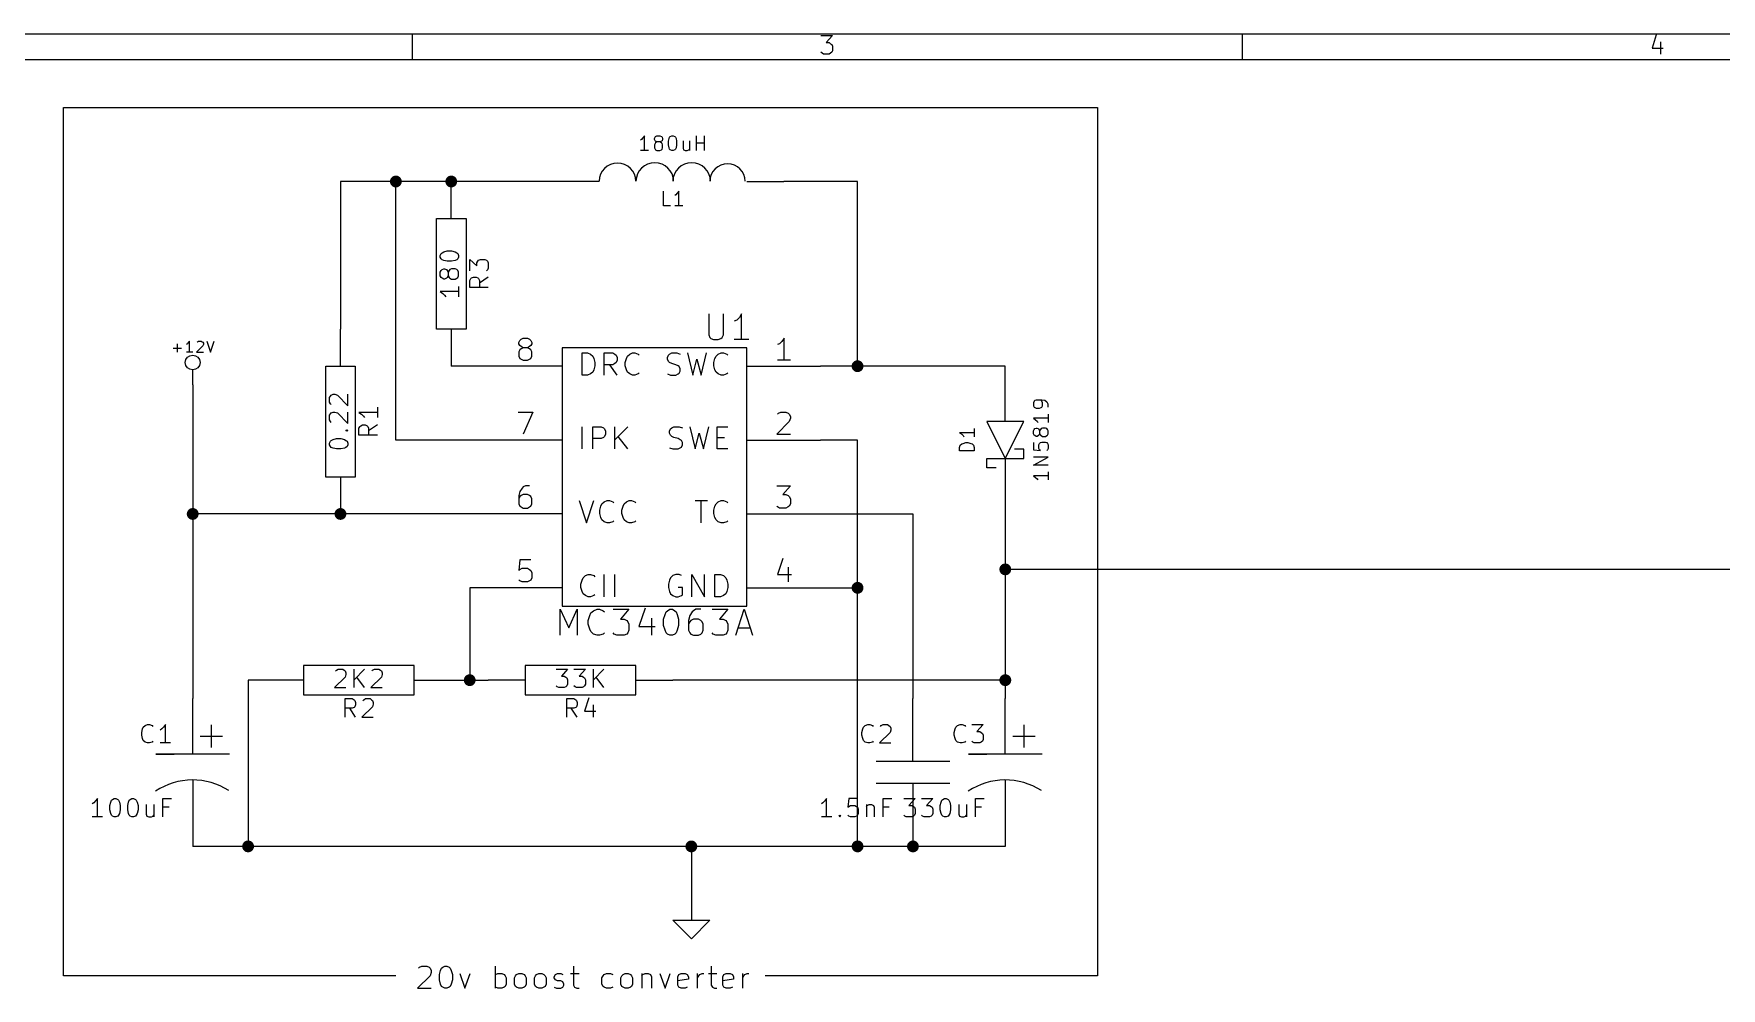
# Model space of a CAD drawing. Extents: x 4000 to 161350, y 4000 to 113000.
# Drawn here: x 38696 to 84384, y 87160 to 113000 of the extents above; entities that cross this region are included whole.
import ezdxf

# ---------------------------------------------------------------- set-up
doc = ezdxf.new("R2010")
doc.units = 0
for name, color, linetype in [('BLACK', 1, 'CONTINUOUS'), ('CYAN', 4, 'CONTINUOUS'), ('GREEN', 3, 'CONTINUOUS'), ('LIGHTBLUE', 10, 'CONTINUOUS'), ('RED', 5, 'CONTINUOUS')]:
    doc.layers.add(name, color=color, linetype=linetype)

msp = doc.modelspace()

# ---------------------------------------------------------------- linework, layer by layer
at = {"layer": 'BLACK'}
for p, q in [((4000, 113000), (161350, 113000)), ((48940, 113000), (48940, 112300)), ((60010, 112950), (60320, 112950)), ((60320, 112950), (60150, 112760)), ((71410, 113000), (71410, 112300)), ((82620, 112970), (82510, 112610)), ((60040, 112470), (60010, 112500)), ((60080, 112450), (60040, 112470)), ((60230, 112450), (60080, 112450)), ((60150, 112760), (60230, 112760)), ((60230, 112760), (60270, 112730)), ((60270, 112470), (60230, 112450)), ((60270, 112730), (60300, 112710)), ((60300, 112500), (60270, 112470)), ((60300, 112710), (60320, 112660)), ((60320, 112540), (60300, 112500)), ((60320, 112660), (60320, 112540)), ((82510, 112610), (82810, 112610)), ((82740, 112780), (82740, 112450)), ((4700, 112300), (160650, 112300))]:
    msp.add_line(p, q, dxfattribs=at)
at = {"layer": 'CYAN'}
for p, q in [((55150, 110140), (55120, 110120)), ((55190, 110180), (55150, 110140)), ((55230, 110240), (55190, 110180)), ((55230, 109840), (55230, 110240)), ((55500, 110160), (55520, 110200)), ((55500, 110140), (55500, 110160)), ((55520, 110100), (55500, 110140)), ((55520, 110200), (55530, 110220)), ((55530, 110220), (55570, 110240)), ((55570, 110240), (55650, 110240)), ((55650, 110240), (55690, 110220)), ((55690, 110220), (55710, 110200)), ((55710, 110200), (55720, 110160)), ((55720, 110140), (55710, 110100)), ((55720, 110160), (55720, 110140)), ((55880, 110090), (55900, 110160)), ((55900, 110160), (55910, 110200)), ((55910, 110200), (55930, 110220)), ((55930, 110220), (55970, 110240)), ((55970, 110240), (56010, 110240)), ((56010, 110240), (56050, 110220)), ((56050, 110220), (56070, 110200)), ((56070, 110200), (56090, 110160)), ((56090, 110160), (56100, 110090)), ((56640, 109840), (56640, 110240)), ((56860, 109840), (56860, 110240)), ((55340, 109840), (55120, 109840)), ((55520, 110030), (55500, 109990)), ((55500, 109990), (55500, 109910)), ((55500, 109910), (55520, 109880)), ((55530, 110090), (55520, 110100)), ((55530, 110050), (55520, 110030)), ((55520, 109880), (55530, 109860)), ((55570, 110070), (55530, 110090)), ((55570, 110070), (55530, 110050)), ((55530, 109860), (55570, 109840)), ((55650, 110070), (55570, 110070)), ((55570, 109840), (55650, 109840)), ((55690, 110090), (55650, 110070)), ((55690, 110050), (55650, 110070)), ((55650, 109840), (55690, 109860)), ((55710, 110100), (55690, 110090)), ((55710, 110030), (55690, 110050)), ((55690, 109860), (55710, 109880)), ((55720, 109990), (55710, 110030)), ((55710, 109880), (55720, 109910)), ((55720, 109910), (55720, 109990)), ((55880, 109990), (55880, 110090)), ((55900, 109910), (55880, 109990)), ((55910, 109880), (55900, 109910)), ((55930, 109860), (55910, 109880)), ((55970, 109840), (55930, 109860)), ((56010, 109840), (55970, 109840)), ((56050, 109860), (56010, 109840)), ((56070, 109880), (56050, 109860)), ((56090, 109910), (56070, 109880)), ((56100, 109990), (56090, 109910)), ((56100, 110090), (56100, 109990)), ((56280, 110100), (56280, 109900)), ((56280, 109900), (56290, 109860)), ((56290, 109860), (56330, 109840)), ((56330, 109840), (56390, 109840)), ((56390, 109840), (56430, 109860)), ((56430, 109860), (56450, 109880)), ((56450, 110100), (56450, 109840)), ((56640, 110050), (56860, 110050)), ((55750, 108340), (55750, 108740)), ((56160, 108740), (56120, 108680)), ((56160, 108340), (56160, 108740)), ((55940, 108340), (55750, 108340)), ((56080, 108640), (56050, 108620)), ((56270, 108340), (56050, 108340)), ((56120, 108680), (56080, 108640)), ((49700, 107000), (49730, 107050)), ((49700, 106950), (49700, 107000)), ((49730, 106910), (49700, 106950)), ((49730, 107050), (49750, 107070)), ((49750, 106880), (49730, 106910)), ((49750, 107070), (49800, 107100)), ((49800, 107100), (49890, 107120)), ((49890, 107120), (50010, 107120)), ((50010, 107120), (50110, 107100)), ((50110, 107100), (50150, 107070)), ((50150, 107070), (50180, 107050)), ((50180, 106910), (50150, 106880)), ((50180, 107050), (50200, 107000)), ((50200, 106950), (50180, 106910)), ((50200, 107000), (50200, 106950)), ((49700, 106550), (49730, 106590)), ((49700, 106450), (49700, 106550)), ((49730, 106590), (49750, 106620)), ((49800, 106860), (49750, 106880)), ((49750, 106620), (49800, 106640)), ((49890, 106840), (49800, 106860)), ((49800, 106640), (49820, 106640)), ((49820, 106640), (49870, 106620)), ((49870, 106620), (49890, 106590)), ((50010, 106840), (49890, 106840)), ((49890, 106590), (49920, 106550)), ((49940, 106590), (49920, 106550)), ((49920, 106550), (49920, 106450)), ((49960, 106620), (49940, 106590)), ((50010, 106640), (49960, 106620)), ((50110, 106860), (50010, 106840)), ((50110, 106640), (50010, 106640)), ((50150, 106880), (50110, 106860)), ((50150, 106620), (50110, 106640)), ((50180, 106590), (50150, 106620)), ((50200, 106550), (50180, 106590)), ((50200, 106450), (50200, 106550)), ((50500, 106580), (50500, 106890)), ((50500, 106890), (50690, 106720)), ((50690, 106800), (50720, 106840)), ((50690, 106720), (50690, 106800)), ((50720, 106840), (50740, 106870)), ((50740, 106870), (50790, 106890)), ((50790, 106890), (50910, 106890)), ((50910, 106890), (50950, 106870)), ((50950, 106870), (50980, 106840)), ((50980, 106610), (50950, 106580)), ((50980, 106840), (51000, 106800)), ((51000, 106650), (50980, 106610)), ((51000, 106800), (51000, 106650)), ((49730, 106400), (49700, 106450)), ((50200, 106020), (49700, 106020)), ((49700, 106020), (49770, 105970)), ((49750, 106380), (49730, 106400)), ((49800, 106360), (49750, 106380)), ((49820, 106360), (49800, 106360)), ((49870, 106380), (49820, 106360)), ((49890, 106400), (49870, 106380)), ((49920, 106450), (49890, 106400)), ((49920, 106450), (49940, 106400)), ((49940, 106400), (49960, 106380)), ((49960, 106380), (50010, 106360)), ((50010, 106360), (50110, 106360)), ((50110, 106360), (50150, 106380)), ((50150, 106380), (50180, 106400)), ((50180, 106400), (50200, 106450)), ((50200, 106160), (50200, 105880)), ((50500, 106320), (50530, 106370)), ((50500, 106130), (50500, 106320)), ((51000, 106130), (50500, 106130)), ((50530, 106370), (50550, 106390)), ((50550, 106390), (50600, 106410)), ((50600, 106410), (50670, 106410)), ((50670, 106410), (50720, 106390)), ((50720, 106390), (50740, 106370)), ((50740, 106370), (50760, 106320)), ((51000, 106410), (50760, 106250)), ((50760, 106320), (50760, 106130)), ((49770, 105970), (49820, 105920)), ((49820, 105920), (49850, 105880)), ((56970, 105420), (56970, 104850)), ((57370, 104850), (57370, 105420)), ((57730, 105250), (57660, 105220)), ((57800, 105320), (57730, 105250)), ((57860, 105420), (57800, 105320)), ((57860, 104720), (57860, 105420)), ((42880, 104640), (42860, 104610)), ((42910, 104680), (42880, 104640)), ((42910, 104380), (42910, 104680)), ((43120, 104650), (43130, 104660)), ((43130, 104660), (43160, 104680)), ((43160, 104680), (43230, 104680)), ((43230, 104680), (43260, 104660)), ((43260, 104660), (43270, 104650)), ((43270, 104650), (43290, 104620)), ((43380, 104680), (43480, 104380)), ((43480, 104380), (43580, 104680)), ((56970, 104850), (57000, 104780)), ((57000, 104780), (57030, 104750)), ((57030, 104750), (57100, 104720)), ((57100, 104720), (57230, 104720)), ((57230, 104720), (57300, 104750)), ((57300, 104750), (57330, 104780)), ((57330, 104780), (57370, 104850)), ((58060, 104720), (57660, 104720)), ((42470, 104490), (42700, 104490)), ((42590, 104380), (42590, 104610)), ((42860, 104610), (42830, 104590)), ((43000, 104380), (42830, 104380)), ((43270, 104550), (43100, 104380)), ((43100, 104380), (43290, 104380)), ((43290, 104590), (43270, 104550)), ((43290, 104620), (43290, 104590)), ((53540, 103760), (53540, 104360)), ((53540, 104360), (53690, 104360)), ((53690, 104360), (53770, 104330)), ((53770, 104330), (53830, 104270)), ((53830, 104270), (53860, 104210)), ((53860, 104210), (53890, 104100)), ((54140, 103760), (54140, 104360)), ((54140, 104360), (54370, 104360)), ((54370, 104360), (54430, 104330)), ((54430, 104330), (54460, 104300)), ((54460, 104300), (54490, 104240)), ((54490, 104240), (54490, 104160)), ((54710, 104100), (54740, 104210)), ((54740, 104210), (54770, 104270)), ((54770, 104270), (54830, 104330)), ((54830, 104330), (54910, 104360)), ((54910, 104360), (54970, 104360)), ((54970, 104360), (55060, 104330)), ((55060, 104330), (55090, 104300)), ((55850, 104240), (55880, 104300)), ((55850, 104190), (55850, 104240)), ((55880, 104130), (55850, 104190)), ((55880, 104300), (55910, 104330)), ((55910, 104330), (55970, 104360)), ((55970, 104360), (56110, 104360)), ((56110, 104360), (56200, 104330)), ((56400, 104360), (56540, 103760)), ((56540, 103760), (56650, 104190)), ((56650, 104190), (56770, 103760)), ((56770, 103760), (56910, 104360)), ((57110, 104100), (57140, 104210)), ((57140, 104210), (57170, 104270)), ((57170, 104270), (57230, 104330)), ((57230, 104330), (57310, 104360)), ((57310, 104360), (57370, 104360)), ((57370, 104360), (57460, 104330)), ((57460, 104330), (57490, 104300)), ((53690, 103760), (53540, 103760)), ((53770, 103790), (53690, 103760)), ((53830, 103840), (53770, 103790)), ((53860, 103900), (53830, 103840)), ((53890, 104010), (53860, 103900)), ((53890, 104100), (53890, 104010)), ((54370, 104040), (54140, 104040)), ((54490, 103760), (54290, 104040)), ((54430, 104070), (54370, 104040)), ((54460, 104100), (54430, 104070)), ((54490, 104160), (54460, 104100)), ((54710, 104010), (54710, 104100)), ((54740, 103900), (54710, 104010)), ((54770, 103840), (54740, 103900)), ((54830, 103790), (54770, 103840)), ((54910, 103760), (54830, 103790)), ((54970, 103760), (54910, 103760)), ((55060, 103790), (54970, 103760)), ((55090, 103810), (55060, 103790)), ((55850, 103790), (55940, 103760)), ((55910, 104100), (55880, 104130)), ((55970, 104070), (55910, 104100)), ((55940, 103760), (56080, 103760)), ((56080, 104040), (55970, 104070)), ((56140, 104010), (56080, 104040)), ((56080, 103760), (56140, 103790)), ((56170, 103990), (56140, 104010)), ((56140, 103790), (56170, 103810)), ((56200, 103930), (56170, 103990)), ((56170, 103810), (56200, 103870)), ((56200, 103870), (56200, 103930)), ((57110, 104010), (57110, 104100)), ((57140, 103900), (57110, 104010)), ((57170, 103840), (57140, 103900)), ((57230, 103790), (57170, 103840)), ((57310, 103760), (57230, 103790)), ((57370, 103760), (57310, 103760)), ((57460, 103790), (57370, 103760)), ((57490, 103810), (57460, 103790)), ((46700, 103150), (46730, 103190)), ((46700, 103030), (46700, 103150)), ((46730, 102980), (46700, 103030)), ((46730, 103190), (46750, 103220)), ((46750, 102960), (46730, 102980)), ((46750, 103220), (46800, 103240)), ((46800, 103240), (46850, 103240)), ((46850, 103240), (46920, 103220)), ((46920, 103220), (47200, 102930)), ((47200, 102930), (47200, 103240)), ((48000, 102890), (48000, 102610)), ((65780, 103050), (65760, 103010)), ((65760, 103010), (65760, 102930)), ((65760, 102930), (65780, 102890)), ((65800, 103070), (65780, 103050)), ((65780, 102890), (65800, 102880)), ((65840, 103080), (65800, 103070)), ((65800, 102880), (65840, 102860)), ((65990, 103080), (65840, 103080)), ((65840, 102860), (65930, 102860)), ((65970, 103070), (65930, 103080)), ((65930, 102860), (65970, 102880)), ((65990, 103050), (65970, 103070)), ((65970, 102880), (65990, 102890)), ((66070, 103070), (65990, 103080)), ((66010, 103010), (65990, 103050)), ((65990, 102890), (66010, 102930)), ((66010, 102930), (66010, 103010)), ((66120, 103030), (66070, 103070)), ((66140, 103010), (66120, 103030)), ((66160, 102970), (66140, 103010)), ((66160, 102890), (66160, 102970)), ((46700, 102670), (46730, 102710)), ((46700, 102550), (46700, 102670)), ((46730, 102500), (46700, 102550)), ((46730, 102710), (46750, 102740)), ((46750, 102480), (46730, 102500)), ((46750, 102740), (46800, 102760)), ((46800, 102760), (46850, 102760)), ((46850, 102760), (46920, 102740)), ((46920, 102740), (47200, 102450)), ((47200, 102450), (47200, 102760)), ((48000, 102750), (47500, 102750)), ((47500, 102750), (47570, 102700)), ((47500, 102320), (47530, 102370)), ((47530, 102370), (47550, 102390)), ((47550, 102390), (47600, 102410)), ((47570, 102700), (47620, 102650)), ((47600, 102410), (47670, 102410)), ((47620, 102650), (47650, 102610)), ((47670, 102410), (47720, 102390)), ((47720, 102390), (47740, 102370)), ((47740, 102370), (47760, 102320)), ((48000, 102410), (47760, 102250)), ((53540, 101760), (53540, 102360)), ((53830, 101760), (53830, 102360)), ((53830, 102360), (54060, 102360)), ((54060, 102360), (54120, 102330)), ((54430, 101760), (54430, 102360)), ((54780, 102360), (54430, 102010)), ((55970, 102330), (56030, 102360)), ((56030, 102360), (56170, 102360)), ((56170, 102360), (56260, 102330)), ((56460, 102360), (56600, 101760)), ((56830, 101760), (56970, 102360)), ((57200, 101760), (57200, 102360)), ((57200, 102360), (57490, 102360)), ((66160, 102590), (65760, 102590)), ((65760, 102590), (65820, 102550)), ((65820, 102550), (65860, 102510)), ((65860, 102510), (65880, 102480)), ((66160, 102700), (66160, 102480)), ((46700, 101920), (46730, 101970)), ((46700, 101870), (46700, 101920)), ((46730, 101970), (46750, 101990)), ((46750, 101990), (46800, 102020)), ((46800, 102020), (46890, 102040)), ((46890, 102040), (47010, 102040)), ((47010, 102040), (47110, 102020)), ((47110, 102020), (47150, 101990)), ((47150, 102260), (47180, 102280)), ((47180, 102240), (47150, 102260)), ((47150, 102260), (47200, 102260)), ((47150, 101990), (47180, 101970)), ((47180, 102280), (47200, 102260)), ((47200, 102260), (47180, 102240)), ((47180, 101970), (47200, 101920)), ((47200, 101920), (47200, 101870)), ((47500, 102130), (47500, 102320)), ((48000, 102130), (47500, 102130)), ((47760, 102320), (47760, 102130)), ((54060, 102040), (53830, 102040)), ((54120, 102070), (54060, 102040)), ((54120, 102330), (54150, 102300)), ((54150, 102100), (54120, 102070)), ((54150, 102300), (54180, 102240)), ((54180, 102160), (54150, 102100)), ((54180, 102240), (54180, 102160)), ((54780, 101760), (54520, 102100)), ((55910, 102240), (55940, 102300)), ((55910, 102190), (55910, 102240)), ((55940, 102130), (55910, 102190)), ((55940, 102300), (55970, 102330)), ((55970, 102100), (55940, 102130)), ((56030, 102070), (55970, 102100)), ((56140, 102040), (56030, 102070)), ((56200, 102010), (56140, 102040)), ((56230, 101990), (56200, 102010)), ((56260, 101930), (56230, 101990)), ((56260, 101870), (56260, 101930)), ((56600, 101760), (56710, 102190)), ((56710, 102190), (56830, 101760)), ((57200, 102070), (57400, 102070)), ((64160, 102200), (63760, 102200)), ((63760, 102200), (63820, 102160)), ((63780, 101860), (63820, 101900)), ((63820, 102160), (63860, 102120)), ((63820, 101900), (63860, 101910)), ((63860, 102120), (63880, 102090)), ((63860, 101910), (63930, 101930)), ((63930, 101930), (63990, 101930)), ((63990, 101930), (64070, 101910)), ((64070, 101910), (64100, 101900)), ((64100, 101900), (64140, 101860)), ((64160, 102310), (64160, 102090)), ((65760, 102250), (65780, 102290)), ((65760, 102170), (65760, 102250)), ((65780, 102130), (65760, 102170)), ((65760, 101930), (65760, 101740)), ((65780, 102290), (65800, 102310)), ((65800, 102120), (65780, 102130)), ((65800, 102310), (65840, 102320)), ((65840, 102100), (65800, 102120)), ((65840, 102320), (65860, 102320)), ((65860, 102100), (65840, 102100)), ((65860, 102320), (65900, 102310)), ((65900, 102120), (65860, 102100)), ((65900, 102310), (65910, 102290)), ((65910, 102130), (65900, 102120)), ((65910, 102290), (65930, 102250)), ((65930, 102170), (65910, 102130)), ((65910, 101870), (65930, 101910)), ((65950, 102290), (65930, 102250)), ((65930, 102250), (65930, 102170)), ((65930, 102170), (65950, 102130)), ((65930, 101910), (65950, 101930)), ((65970, 102310), (65950, 102290)), ((65950, 102130), (65970, 102120)), ((65950, 101930), (65990, 101940)), ((66010, 102320), (65970, 102310)), ((65970, 102120), (66010, 102100)), ((65990, 101940), (66090, 101940)), ((66090, 102320), (66010, 102320)), ((66010, 102100), (66090, 102100)), ((66120, 102310), (66090, 102320)), ((66090, 102100), (66120, 102120)), ((66090, 101940), (66120, 101930)), ((66140, 102290), (66120, 102310)), ((66120, 102120), (66140, 102130)), ((66120, 101930), (66140, 101910)), ((66160, 102250), (66140, 102290)), ((66140, 102130), (66160, 102170)), ((66140, 101910), (66160, 101870)), ((66160, 102170), (66160, 102250)), ((46730, 101830), (46700, 101870)), ((46750, 101800), (46730, 101830)), ((46800, 101780), (46750, 101800)), ((46890, 101760), (46800, 101780)), ((47010, 101760), (46890, 101760)), ((47110, 101780), (47010, 101760)), ((47150, 101800), (47110, 101780)), ((47180, 101830), (47150, 101800)), ((47200, 101870), (47180, 101830)), ((55910, 101790), (56000, 101760)), ((56000, 101760), (56140, 101760)), ((56140, 101760), (56200, 101790)), ((56200, 101790), (56230, 101810)), ((56230, 101810), (56260, 101870)), ((57490, 101760), (57200, 101760)), ((63760, 101800), (63780, 101860)), ((63760, 101710), (63760, 101800)), ((64160, 101710), (63760, 101710)), ((64140, 101860), (64160, 101800)), ((64160, 101800), (64160, 101710)), ((65760, 101740), (65950, 101720)), ((65760, 101320), (66160, 101540)), ((66160, 101540), (65760, 101540)), ((65910, 101770), (65910, 101870)), ((65930, 101740), (65910, 101770)), ((65950, 101720), (65930, 101740)), ((66140, 101740), (66120, 101720)), ((66160, 101770), (66140, 101740)), ((66160, 101870), (66160, 101770)), ((66160, 101320), (65760, 101320)), ((66160, 101030), (65760, 101030)), ((65760, 101030), (65820, 100990)), ((65820, 100990), (65860, 100950)), ((66160, 101140), (66160, 100920)), ((65860, 100950), (65880, 100920)), ((53460, 100360), (53660, 99760)), ((53660, 99760), (53860, 100360)), ((54020, 100100), (54050, 100210)), ((54020, 100010), (54020, 100100)), ((54050, 100210), (54080, 100270)), ((54080, 100270), (54140, 100330)), ((54140, 100330), (54220, 100360)), ((54220, 100360), (54280, 100360)), ((54280, 100360), (54370, 100330)), ((54370, 100330), (54400, 100300)), ((54620, 100100), (54650, 100210)), ((54620, 100010), (54620, 100100)), ((54650, 100210), (54680, 100270)), ((54680, 100270), (54740, 100330)), ((54740, 100330), (54820, 100360)), ((54820, 100360), (54880, 100360)), ((54880, 100360), (54970, 100330)), ((54970, 100330), (55000, 100300)), ((56600, 100360), (56940, 100360)), ((56770, 99760), (56770, 100360)), ((57110, 100100), (57140, 100210)), ((57110, 100010), (57110, 100100)), ((57140, 100210), (57170, 100270)), ((57170, 100270), (57230, 100330)), ((57230, 100330), (57310, 100360)), ((57310, 100360), (57370, 100360)), ((57370, 100360), (57460, 100330)), ((57460, 100330), (57490, 100300)), ((54050, 99900), (54020, 100010)), ((54080, 99840), (54050, 99900)), ((54140, 99790), (54080, 99840)), ((54220, 99760), (54140, 99790)), ((54280, 99760), (54220, 99760)), ((54370, 99790), (54280, 99760)), ((54400, 99810), (54370, 99790)), ((54650, 99900), (54620, 100010)), ((54680, 99840), (54650, 99900)), ((54740, 99790), (54680, 99840)), ((54820, 99760), (54740, 99790)), ((54880, 99760), (54820, 99760)), ((54970, 99790), (54880, 99760)), ((55000, 99810), (54970, 99790)), ((57140, 99900), (57110, 100010)), ((57170, 99840), (57140, 99900)), ((57230, 99790), (57170, 99840)), ((57310, 99760), (57230, 99790)), ((57370, 99760), (57310, 99760)), ((57460, 99790), (57370, 99760)), ((57490, 99810), (57460, 99790)), ((53540, 98210), (53570, 98270)), ((53570, 98270), (53630, 98330)), ((53630, 98330), (53710, 98360)), ((53710, 98360), (53770, 98360)), ((53770, 98360), (53860, 98330)), ((53860, 98330), (53890, 98300)), ((54140, 97760), (54140, 98360)), ((54430, 97760), (54430, 98360)), ((55940, 98270), (55910, 98210)), ((56000, 98330), (55940, 98270)), ((56080, 98360), (56000, 98330)), ((56170, 98360), (56080, 98360)), ((56230, 98330), (56170, 98360)), ((56510, 97760), (56510, 98360)), ((56510, 98360), (56860, 97760)), ((56860, 97760), (56860, 98360)), ((57140, 97760), (57140, 98360)), ((57140, 98360), (57290, 98360)), ((57290, 98360), (57370, 98330)), ((57370, 98330), (57430, 98270)), ((57430, 98270), (57460, 98210)), ((53510, 98100), (53540, 98210)), ((53510, 98010), (53510, 98100)), ((53540, 97900), (53510, 98010)), ((53570, 97840), (53540, 97900)), ((53630, 97790), (53570, 97840)), ((53710, 97760), (53630, 97790)), ((53860, 97790), (53770, 97760)), ((53890, 97810), (53860, 97790)), ((55910, 98210), (55880, 98100)), ((55880, 98100), (55880, 98010)), ((55880, 98010), (55910, 97900)), ((55910, 97900), (55940, 97840)), ((55940, 97840), (56000, 97790)), ((56000, 97790), (56080, 97760)), ((56260, 98010), (56140, 98010)), ((56140, 97760), (56230, 97790)), ((56230, 97790), (56260, 97810)), ((56260, 97810), (56260, 98010)), ((57370, 97790), (57290, 97760)), ((57430, 97840), (57370, 97790)), ((57460, 97900), (57430, 97840)), ((57460, 98210), (57490, 98100)), ((57490, 98010), (57460, 97900)), ((57490, 98100), (57490, 98010)), ((52950, 96720), (52950, 97420)), ((52950, 97420), (53180, 96920)), ((53180, 96920), (53410, 97420)), ((53410, 97420), (53410, 96720)), ((53770, 97760), (53710, 97760)), ((53750, 97250), (53780, 97320)), ((53780, 97320), (53850, 97380)), ((53850, 97380), (53950, 97420)), ((53950, 97420), (54010, 97420)), ((54010, 97420), (54110, 97380)), ((54110, 97380), (54150, 97350)), ((54380, 97420), (54810, 97420)), ((54810, 97420), (54580, 97150)), ((55250, 97450), (55080, 96950)), ((55790, 97280), (55820, 97350)), ((55820, 97350), (55850, 97380)), ((55850, 97380), (55920, 97420)), ((55920, 97420), (55990, 97420)), ((55990, 97420), (56050, 97380)), ((56050, 97380), (56090, 97350)), ((56080, 97760), (56140, 97760)), ((56090, 97350), (56120, 97280)), ((56520, 97350), (56460, 97250)), ((56560, 97380), (56520, 97350)), ((56620, 97420), (56560, 97380)), ((56760, 97420), (56620, 97420)), ((57060, 97420), (57490, 97420)), ((57290, 97760), (57140, 97760)), ((57490, 97420), (57260, 97150)), ((57700, 96720), (57930, 97420)), ((57930, 97420), (58160, 96720)), ((53710, 97120), (53750, 97250)), ((53710, 97020), (53710, 97120)), ((53750, 96880), (53710, 97020)), ((53780, 96820), (53750, 96880)), ((54580, 97150), (54680, 97150)), ((54680, 97150), (54750, 97120)), ((54750, 97120), (54780, 97080)), ((54780, 97080), (54810, 97020)), ((54810, 97020), (54810, 96850)), ((55080, 96950), (55520, 96950)), ((55420, 97180), (55420, 96720)), ((55750, 97150), (55790, 97280)), ((55750, 96980), (55750, 97150)), ((55790, 96850), (55750, 96980)), ((56120, 97280), (56150, 97150)), ((56150, 96980), (56120, 96850)), ((56150, 97150), (56150, 96980)), ((56460, 97250), (56420, 97120)), ((56420, 97120), (56420, 96850)), ((56460, 97080), (56420, 97020)), ((56490, 97120), (56460, 97080)), ((56560, 97150), (56490, 97120)), ((56690, 97150), (56560, 97150)), ((56760, 97120), (56690, 97150)), ((56790, 97080), (56760, 97120)), ((56820, 97020), (56790, 97080)), ((56820, 96850), (56820, 97020)), ((57260, 97150), (57360, 97150)), ((57360, 97150), (57430, 97120)), ((57430, 97120), (57460, 97080)), ((57460, 97080), (57490, 97020)), ((57490, 97020), (57490, 96850)), ((57760, 96920), (58100, 96920)), ((53850, 96750), (53780, 96820)), ((53950, 96720), (53850, 96750)), ((54010, 96720), (53950, 96720)), ((54110, 96750), (54010, 96720)), ((54150, 96780), (54110, 96750)), ((54410, 96750), (54380, 96780)), ((54480, 96720), (54410, 96750)), ((54680, 96720), (54480, 96720)), ((54750, 96750), (54680, 96720)), ((54780, 96780), (54750, 96750)), ((54810, 96850), (54780, 96780)), ((55820, 96780), (55790, 96850)), ((55850, 96750), (55820, 96780)), ((55920, 96720), (55850, 96750)), ((55990, 96720), (55920, 96720)), ((56050, 96750), (55990, 96720)), ((56090, 96780), (56050, 96750)), ((56120, 96850), (56090, 96780)), ((56420, 96850), (56460, 96780)), ((56460, 96780), (56490, 96750)), ((56490, 96750), (56560, 96720)), ((56560, 96720), (56690, 96720)), ((56690, 96720), (56760, 96750)), ((56760, 96750), (56790, 96780)), ((56790, 96780), (56820, 96850)), ((57090, 96750), (57060, 96780)), ((57160, 96720), (57090, 96750)), ((57360, 96720), (57160, 96720)), ((57430, 96750), (57360, 96720)), ((57460, 96780), (57430, 96750)), ((57490, 96850), (57460, 96780)), ((47130, 95580), (46840, 95300)), ((46870, 95750), (46890, 95770)), ((46890, 95770), (46940, 95800)), ((46940, 95800), (47060, 95800)), ((47060, 95800), (47100, 95770)), ((47100, 95770), (47130, 95750)), ((47130, 95750), (47150, 95700)), ((47150, 95650), (47130, 95580)), ((47150, 95700), (47150, 95650)), ((47370, 95300), (47370, 95800)), ((47650, 95800), (47370, 95510)), ((47650, 95300), (47440, 95580)), ((48110, 95580), (47820, 95300)), ((47850, 95750), (47870, 95770)), ((47870, 95770), (47920, 95800)), ((47920, 95800), (48040, 95800)), ((48040, 95800), (48080, 95770)), ((48080, 95770), (48110, 95750)), ((48110, 95750), (48130, 95700)), ((48130, 95650), (48110, 95580)), ((48130, 95700), (48130, 95650)), ((52840, 95800), (53150, 95800)), ((53150, 95800), (52980, 95610)), ((52980, 95610), (53060, 95610)), ((53060, 95610), (53100, 95580)), ((53100, 95580), (53130, 95560)), ((53130, 95560), (53150, 95510)), ((53150, 95510), (53150, 95390)), ((53320, 95800), (53630, 95800)), ((53630, 95800), (53460, 95610)), ((53460, 95610), (53540, 95610)), ((53540, 95610), (53580, 95580)), ((53580, 95580), (53610, 95560)), ((53610, 95560), (53630, 95510)), ((53630, 95510), (53630, 95390)), ((53850, 95300), (53850, 95800)), ((54130, 95800), (53850, 95510)), ((54130, 95300), (53920, 95580)), ((46840, 95300), (47150, 95300)), ((47820, 95300), (48130, 95300)), ((52870, 95320), (52840, 95350)), ((52910, 95300), (52870, 95320)), ((53060, 95300), (52910, 95300)), ((53100, 95320), (53060, 95300)), ((53130, 95350), (53100, 95320)), ((53150, 95390), (53130, 95350)), ((53350, 95320), (53320, 95350)), ((53390, 95300), (53350, 95320)), ((53540, 95300), (53390, 95300)), ((53580, 95320), (53540, 95300)), ((53610, 95350), (53580, 95320)), ((53630, 95390), (53610, 95350)), ((47130, 94500), (47130, 95000)), ((47130, 95000), (47320, 95000)), ((47320, 94740), (47130, 94740)), ((47410, 94500), (47250, 94740)), ((47320, 95000), (47370, 94970)), ((47370, 94760), (47320, 94740)), ((47370, 94970), (47390, 94950)), ((47390, 94780), (47370, 94760)), ((47390, 94950), (47410, 94900)), ((47410, 94830), (47390, 94780)), ((47410, 94900), (47410, 94830)), ((47870, 94780), (47580, 94500)), ((47610, 94950), (47630, 94970)), ((47630, 94970), (47680, 95000)), ((47680, 95000), (47800, 95000)), ((47800, 95000), (47840, 94970)), ((47840, 94970), (47870, 94950)), ((47870, 94950), (47890, 94900)), ((47890, 94850), (47870, 94780)), ((47890, 94900), (47890, 94850)), ((53130, 94500), (53130, 95000)), ((53130, 95000), (53320, 95000)), ((53320, 94740), (53130, 94740)), ((53410, 94500), (53250, 94740)), ((53320, 95000), (53370, 94970)), ((53370, 94760), (53320, 94740)), ((53370, 94970), (53390, 94950)), ((53390, 94780), (53370, 94760)), ((53390, 94950), (53410, 94900)), ((53410, 94830), (53390, 94780)), ((53410, 94900), (53410, 94830)), ((53720, 95020), (53610, 94660)), ((53610, 94660), (53910, 94660)), ((53840, 94830), (53840, 94500)), ((41620, 94080), (41640, 94180)), ((41640, 94180), (41660, 94230)), ((41660, 94230), (41710, 94270)), ((41710, 94270), (41780, 94300)), ((41780, 94300), (41830, 94300)), ((41830, 94300), (41900, 94270)), ((41900, 94270), (41920, 94250)), ((42160, 94180), (42120, 94150)), ((42210, 94230), (42160, 94180)), ((42260, 94300), (42210, 94230)), ((42260, 93800), (42260, 94300)), ((47580, 94500), (47890, 94500)), ((61120, 94080), (61140, 94180)), ((61140, 94180), (61160, 94230)), ((61160, 94230), (61210, 94270)), ((61210, 94270), (61280, 94300)), ((61280, 94300), (61330, 94300)), ((61330, 94300), (61400, 94270)), ((61400, 94270), (61420, 94250)), ((61620, 94250), (61640, 94270)), ((61640, 94270), (61690, 94300)), ((61690, 94300), (61810, 94300)), ((61810, 94300), (61850, 94270)), ((61850, 94270), (61880, 94250)), ((61880, 94250), (61900, 94200)), ((61900, 94150), (61880, 94080)), ((61900, 94200), (61900, 94150)), ((63620, 94080), (63640, 94180)), ((63640, 94180), (63660, 94230)), ((63660, 94230), (63710, 94270)), ((63710, 94270), (63780, 94300)), ((63780, 94300), (63830, 94300)), ((63830, 94300), (63900, 94270)), ((63900, 94270), (63920, 94250)), ((64090, 94300), (64400, 94300)), ((64400, 94300), (64230, 94110)), ((41620, 94010), (41620, 94080)), ((41640, 93920), (41620, 94010)), ((41660, 93870), (41640, 93920)), ((41710, 93820), (41660, 93870)), ((41780, 93800), (41710, 93820)), ((41830, 93800), (41780, 93800)), ((41900, 93820), (41830, 93800)), ((41920, 93850), (41900, 93820)), ((42400, 93800), (42120, 93800)), ((61120, 94010), (61120, 94080)), ((61140, 93920), (61120, 94010)), ((61160, 93870), (61140, 93920)), ((61210, 93820), (61160, 93870)), ((61280, 93800), (61210, 93820)), ((61330, 93800), (61280, 93800)), ((61400, 93820), (61330, 93800)), ((61420, 93850), (61400, 93820)), ((61880, 94080), (61590, 93800)), ((61590, 93800), (61900, 93800)), ((63620, 94010), (63620, 94080)), ((63640, 93920), (63620, 94010)), ((63660, 93870), (63640, 93920)), ((63710, 93820), (63660, 93870)), ((63780, 93800), (63710, 93820)), ((63830, 93800), (63780, 93800)), ((63900, 93820), (63830, 93800)), ((63920, 93850), (63900, 93820)), ((64120, 93820), (64090, 93850)), ((64160, 93800), (64120, 93820)), ((64310, 93800), (64160, 93800)), ((64230, 94110), (64310, 94110)), ((64310, 94110), (64350, 94080)), ((64350, 93820), (64310, 93800)), ((64350, 94080), (64380, 94060)), ((64380, 93850), (64350, 93820)), ((64380, 94060), (64400, 94010)), ((64400, 93890), (64380, 93850)), ((64400, 94010), (64400, 93890)), ((40420, 92300), (40370, 92230)), ((40420, 91800), (40420, 92300)), ((40830, 92270), (40870, 92300)), ((40870, 92300), (40920, 92300)), ((40920, 92300), (40970, 92270)), ((41310, 92270), (41350, 92300)), ((41350, 92300), (41400, 92300)), ((41400, 92300), (41450, 92270)), ((42190, 91800), (42190, 92300)), ((42190, 92300), (42430, 92300)), ((60160, 92300), (60110, 92230)), ((60160, 91800), (60160, 92300)), ((60760, 92300), (60740, 92060)), ((61000, 92300), (60760, 92300)), ((61690, 91800), (61690, 92300)), ((61690, 92300), (61930, 92300)), ((62250, 92300), (62560, 92300)), ((62560, 92300), (62390, 92110)), ((62730, 92300), (63040, 92300)), ((63040, 92300), (62870, 92110)), ((63310, 92270), (63350, 92300)), ((63350, 92300), (63400, 92300)), ((63400, 92300), (63450, 92270)), ((64190, 91800), (64190, 92300)), ((64190, 92300), (64430, 92300)), ((40320, 92180), (40280, 92150)), ((40370, 92230), (40320, 92180)), ((40760, 92110), (40780, 92200)), ((40760, 91990), (40760, 92110)), ((40780, 91890), (40760, 91990)), ((40780, 92200), (40800, 92250)), ((40800, 91850), (40780, 91890)), ((40800, 92250), (40830, 92270)), ((40830, 91820), (40800, 91850)), ((40970, 92270), (40990, 92250)), ((40990, 91850), (40970, 91820)), ((40990, 92250), (41020, 92200)), ((41020, 91890), (40990, 91850)), ((41020, 92200), (41040, 92110)), ((41040, 91990), (41020, 91890)), ((41040, 92110), (41040, 91990)), ((41240, 92110), (41260, 92200)), ((41240, 91990), (41240, 92110)), ((41260, 91890), (41240, 91990)), ((41260, 92200), (41280, 92250)), ((41280, 91850), (41260, 91890)), ((41280, 92250), (41310, 92270)), ((41310, 91820), (41280, 91850)), ((41450, 92270), (41470, 92250)), ((41470, 91850), (41450, 91820)), ((41470, 92250), (41500, 92200)), ((41500, 91890), (41470, 91850)), ((41500, 92200), (41520, 92110)), ((41520, 91990), (41500, 91890)), ((41520, 92110), (41520, 91990)), ((41740, 92130), (41740, 91870)), ((41740, 91870), (41760, 91820)), ((41930, 91820), (41950, 91850)), ((41950, 92130), (41950, 91800)), ((42360, 92060), (42190, 92060)), ((60060, 92180), (60020, 92150)), ((60110, 92230), (60060, 92180)), ((60500, 91820), (60520, 91850)), ((60520, 91850), (60540, 91820)), ((60520, 91850), (60520, 91800)), ((60740, 92060), (60760, 92080)), ((60760, 91820), (60740, 91850)), ((60760, 92080), (60810, 92110)), ((60810, 92110), (60930, 92110)), ((60930, 92110), (60970, 92080)), ((60970, 92080), (61000, 92060)), ((61000, 91850), (60970, 91820)), ((61000, 92060), (61020, 92010)), ((61020, 91890), (61000, 91850)), ((61020, 92010), (61020, 91890)), ((61240, 92130), (61240, 91800)), ((61240, 92080), (61260, 92110)), ((61260, 92110), (61310, 92130)), ((61310, 92130), (61380, 92130)), ((61380, 92130), (61430, 92110)), ((61430, 92110), (61450, 92060)), ((61450, 92060), (61450, 91800)), ((61860, 92060), (61690, 92060)), ((62280, 91820), (62250, 91850)), ((62390, 92110), (62470, 92110)), ((62470, 92110), (62510, 92080)), ((62510, 92080), (62540, 92060)), ((62540, 91850), (62510, 91820)), ((62540, 92060), (62560, 92010)), ((62560, 91890), (62540, 91850)), ((62560, 92010), (62560, 91890)), ((62760, 91820), (62730, 91850)), ((62870, 92110), (62950, 92110)), ((62950, 92110), (62990, 92080)), ((62990, 92080), (63020, 92060)), ((63020, 91850), (62990, 91820)), ((63020, 92060), (63040, 92010)), ((63040, 91890), (63020, 91850)), ((63040, 92010), (63040, 91890)), ((63240, 92110), (63260, 92200)), ((63240, 91990), (63240, 92110)), ((63260, 91890), (63240, 91990)), ((63260, 92200), (63280, 92250)), ((63280, 91850), (63260, 91890)), ((63280, 92250), (63310, 92270)), ((63310, 91820), (63280, 91850)), ((63450, 92270), (63470, 92250)), ((63470, 91850), (63450, 91820)), ((63470, 92250), (63500, 92200)), ((63500, 91890), (63470, 91850)), ((63500, 92200), (63520, 92110)), ((63520, 91990), (63500, 91890)), ((63520, 92110), (63520, 91990)), ((63740, 92130), (63740, 91870)), ((63740, 91870), (63760, 91820)), ((63930, 91820), (63950, 91850)), ((63950, 92130), (63950, 91800)), ((64360, 92060), (64190, 92060)), ((40560, 91800), (40280, 91800)), ((40870, 91800), (40830, 91820)), ((40920, 91800), (40870, 91800)), ((40970, 91820), (40920, 91800)), ((41350, 91800), (41310, 91820)), ((41400, 91800), (41350, 91800)), ((41450, 91820), (41400, 91800)), ((41760, 91820), (41810, 91800)), ((41810, 91800), (41880, 91800)), ((41880, 91800), (41930, 91820)), ((60300, 91800), (60020, 91800)), ((60520, 91800), (60500, 91820)), ((60540, 91820), (60520, 91800)), ((60810, 91800), (60760, 91820)), ((60930, 91800), (60810, 91800)), ((60970, 91820), (60930, 91800)), ((62320, 91800), (62280, 91820)), ((62470, 91800), (62320, 91800)), ((62510, 91820), (62470, 91800)), ((62800, 91800), (62760, 91820)), ((62950, 91800), (62800, 91800)), ((62990, 91820), (62950, 91800)), ((63350, 91800), (63310, 91820)), ((63400, 91800), (63350, 91800)), ((63450, 91820), (63400, 91800)), ((63760, 91820), (63810, 91800)), ((63810, 91800), (63880, 91800)), ((63880, 91800), (63930, 91820))]:
    msp.add_line(p, q, dxfattribs=at)
at = {"layer": 'GREEN'}
for p, q in [((53000, 109000), (47000, 109000)), ((47000, 109000), (47000, 105000)), ((48500, 102000), (48500, 109000)), ((61000, 109000), (59000, 109000)), ((61000, 104000), (61000, 109000)), ((51000, 104000), (50000, 104000)), ((65000, 104000), (60000, 104000)), ((43000, 103500), (43000, 95000)), ((51000, 102000), (48500, 102000)), ((61000, 102000), (60000, 102000)), ((61000, 91000), (61000, 102000)), ((51000, 100000), (43000, 100000)), ((60000, 100000), (62500, 100000)), ((62500, 100000), (62500, 95000)), ((65000, 100000), (65000, 95000)), ((93500, 98500), (65000, 98500)), ((51000, 98000), (50500, 98000)), ((50500, 98000), (50500, 95500)), ((60000, 98000), (61000, 98000)), ((45000, 95500), (44500, 95500)), ((44500, 95500), (44500, 91000)), ((50000, 95500), (51000, 95500)), ((65000, 95500), (56000, 95500)), ((65000, 91000), (43000, 91000)), ((56500, 91000), (56500, 89000))]:
    msp.add_line(p, q, dxfattribs=at)
at = {"layer": 'GREEN', "const_width": 160}
for points in [[(48420, 109000, 1), (48580, 109000, 1)], [(49920, 109000, 1), (50080, 109000, 1)], [(60920, 104000, 1), (61080, 104000, 1)], [(42920, 100000, 1), (43080, 100000, 1)], [(46920, 100000, 1), (47080, 100000, 1)], [(64920, 98500, 1), (65080, 98500, 1)], [(60920, 98000, 1), (61080, 98000, 1)], [(50420, 95500, 1), (50580, 95500, 1)], [(64920, 95500, 1), (65080, 95500, 1)], [(44420, 91000, 1), (44580, 91000, 1)], [(56420, 91000, 1), (56580, 91000, 1)], [(60920, 91000, 1), (61080, 91000, 1)], [(62420, 91000, 1), (62580, 91000, 1)]]:
    msp.add_lwpolyline(points, format="xyb", close=True, dxfattribs=at)
at = {"layer": 'LIGHTBLUE'}
for p, q in [((39500, 87500), (39500, 111000)), ((39500, 111000), (67500, 111000)), ((67500, 111000), (67500, 87500)), ((49110, 87700), (49140, 87730)), ((49140, 87730), (49200, 87760)), ((49200, 87760), (49340, 87760)), ((49340, 87760), (49400, 87730)), ((49400, 87730), (49430, 87700)), ((49740, 87700), (49770, 87730)), ((49770, 87730), (49830, 87760)), ((49830, 87760), (49880, 87760)), ((49880, 87760), (49940, 87730)), ((49940, 87730), (49970, 87700)), ((51200, 87160), (51200, 87760)), ((53310, 87760), (53310, 87240)), ((57040, 87760), (57040, 87240)), ((48500, 87500), (39500, 87500)), ((49430, 87500), (49090, 87160)), ((49430, 87700), (49460, 87640)), ((49460, 87590), (49430, 87500)), ((49460, 87640), (49460, 87590)), ((49680, 87530), (49710, 87640)), ((49680, 87390), (49680, 87530)), ((49710, 87270), (49680, 87390)), ((49710, 87640), (49740, 87700)), ((49740, 87210), (49710, 87270)), ((49970, 87700), (50000, 87640)), ((50000, 87270), (49970, 87210)), ((50000, 87640), (50030, 87530)), ((50030, 87390), (50000, 87270)), ((50030, 87530), (50030, 87390)), ((50230, 87560), (50370, 87160)), ((50370, 87160), (50510, 87560)), ((51200, 87530), (51260, 87560)), ((51260, 87560), (51370, 87560)), ((51370, 87560), (51430, 87530)), ((51430, 87530), (51460, 87500)), ((51460, 87500), (51490, 87440)), ((51490, 87270), (51460, 87210)), ((51490, 87440), (51490, 87270)), ((51710, 87440), (51740, 87500)), ((51710, 87270), (51710, 87440)), ((51740, 87210), (51710, 87270)), ((51740, 87500), (51770, 87530)), ((51770, 87530), (51830, 87560)), ((51830, 87560), (51910, 87560)), ((51910, 87560), (51970, 87530)), ((51970, 87530), (52000, 87500)), ((52000, 87500), (52030, 87440)), ((52030, 87270), (52000, 87210)), ((52030, 87440), (52030, 87270)), ((52250, 87440), (52280, 87500)), ((52250, 87270), (52250, 87440)), ((52280, 87210), (52250, 87270)), ((52280, 87500), (52310, 87530)), ((52310, 87530), (52370, 87560)), ((52370, 87560), (52450, 87560)), ((52450, 87560), (52510, 87530)), ((52510, 87530), (52540, 87500)), ((52540, 87500), (52570, 87440)), ((52570, 87270), (52540, 87210)), ((52570, 87440), (52570, 87270)), ((52790, 87470), (52820, 87530)), ((52790, 87440), (52790, 87470)), ((52820, 87390), (52790, 87440)), ((52820, 87530), (52880, 87560)), ((52880, 87360), (52820, 87390)), ((52880, 87560), (52970, 87560)), ((52970, 87360), (52880, 87360)), ((52970, 87560), (53020, 87530)), ((53020, 87330), (52970, 87360)), ((53050, 87270), (53020, 87330)), ((53050, 87240), (53050, 87270)), ((53230, 87560), (53460, 87560)), ((54080, 87440), (54110, 87500)), ((54080, 87270), (54080, 87440)), ((54110, 87210), (54080, 87270)), ((54110, 87500), (54140, 87530)), ((54140, 87530), (54200, 87560)), ((54200, 87560), (54310, 87560)), ((54310, 87560), (54370, 87530)), ((54590, 87440), (54620, 87500)), ((54590, 87270), (54590, 87440)), ((54620, 87210), (54590, 87270)), ((54620, 87500), (54650, 87530)), ((54650, 87530), (54710, 87560)), ((54710, 87560), (54790, 87560)), ((54790, 87560), (54850, 87530)), ((54850, 87530), (54880, 87500)), ((54880, 87500), (54910, 87440)), ((54910, 87270), (54880, 87210)), ((54910, 87440), (54910, 87270)), ((55160, 87560), (55160, 87160)), ((55160, 87500), (55190, 87530)), ((55190, 87530), (55250, 87560)), ((55250, 87560), (55330, 87560)), ((55330, 87560), (55390, 87530)), ((55390, 87530), (55420, 87470)), ((55420, 87470), (55420, 87160)), ((55650, 87560), (55790, 87160)), ((55790, 87160), (55930, 87560)), ((56130, 87470), (56160, 87530)), ((56130, 87240), (56130, 87470)), ((56420, 87410), (56130, 87360)), ((56160, 87530), (56220, 87560)), ((56220, 87560), (56330, 87560)), ((56330, 87560), (56390, 87530)), ((56390, 87530), (56420, 87470)), ((56420, 87470), (56420, 87410)), ((56670, 87160), (56670, 87560)), ((56670, 87440), (56700, 87500)), ((56700, 87500), (56730, 87530)), ((56730, 87530), (56790, 87560)), ((56790, 87560), (56840, 87560)), ((56960, 87560), (57190, 87560)), ((57350, 87470), (57380, 87530)), ((57350, 87240), (57350, 87470)), ((57640, 87410), (57350, 87360)), ((57380, 87530), (57440, 87560)), ((57440, 87560), (57550, 87560)), ((57550, 87560), (57610, 87530)), ((57610, 87530), (57640, 87470)), ((57640, 87470), (57640, 87410)), ((57890, 87160), (57890, 87560)), ((57890, 87440), (57920, 87500)), ((57920, 87500), (57950, 87530)), ((57950, 87530), (58010, 87560)), ((58010, 87560), (58060, 87560)), ((67500, 87500), (58500, 87500)), ((49090, 87160), (49460, 87160)), ((49770, 87190), (49740, 87210)), ((49830, 87160), (49770, 87190)), ((49880, 87160), (49830, 87160)), ((49940, 87190), (49880, 87160)), ((49970, 87210), (49940, 87190)), ((51260, 87160), (51200, 87190)), ((51370, 87160), (51260, 87160)), ((51430, 87190), (51370, 87160)), ((51460, 87210), (51430, 87190)), ((51770, 87190), (51740, 87210)), ((51830, 87160), (51770, 87190)), ((51910, 87160), (51830, 87160)), ((51970, 87190), (51910, 87160)), ((52000, 87210), (51970, 87190)), ((52310, 87190), (52280, 87210)), ((52370, 87160), (52310, 87190)), ((52450, 87160), (52370, 87160)), ((52510, 87190), (52450, 87160)), ((52540, 87210), (52510, 87190)), ((52790, 87190), (52850, 87160)), ((52850, 87160), (52970, 87160)), ((52970, 87160), (53020, 87190)), ((53020, 87190), (53050, 87240)), ((53310, 87240), (53340, 87190)), ((53340, 87190), (53400, 87160)), ((53400, 87160), (53460, 87160)), ((54140, 87190), (54110, 87210)), ((54200, 87160), (54140, 87190)), ((54310, 87160), (54200, 87160)), ((54370, 87190), (54310, 87160)), ((54650, 87190), (54620, 87210)), ((54710, 87160), (54650, 87190)), ((54790, 87160), (54710, 87160)), ((54850, 87190), (54790, 87160)), ((54880, 87210), (54850, 87190)), ((56160, 87190), (56130, 87240)), ((56220, 87160), (56160, 87190)), ((56330, 87160), (56220, 87160)), ((56390, 87190), (56330, 87160)), ((57040, 87240), (57070, 87190)), ((57070, 87190), (57130, 87160)), ((57130, 87160), (57190, 87160)), ((57380, 87190), (57350, 87240)), ((57440, 87160), (57380, 87190)), ((57550, 87160), (57440, 87160)), ((57610, 87190), (57550, 87160))]:
    msp.add_line(p, q, dxfattribs=at)
at = {"layer": 'RED'}
for p, q in [((50000, 108000), (50000, 109000)), ((54000, 109000), (53000, 109000)), ((58000, 109000), (59000, 109000)), ((49600, 105000), (49600, 108000)), ((49600, 108000), (50400, 108000)), ((50400, 108000), (50400, 105000)), ((47000, 104000), (47000, 105000)), ((50400, 105000), (49600, 105000)), ((50000, 105000), (50000, 104000)), ((51830, 104640), (51860, 104700)), ((51830, 104610), (51830, 104640)), ((51860, 104700), (51890, 104730)), ((51890, 104730), (51950, 104760)), ((51950, 104760), (52060, 104760)), ((52060, 104760), (52120, 104730)), ((52120, 104730), (52150, 104700)), ((52150, 104700), (52180, 104640)), ((52180, 104640), (52180, 104610)), ((58950, 104670), (58890, 104610)), ((59010, 104760), (58950, 104670)), ((59010, 104160), (59010, 104760)), ((51860, 104560), (51830, 104610)), ((51860, 104440), (51830, 104390)), ((51830, 104390), (51830, 104270)), ((51830, 104270), (51860, 104210)), ((51890, 104530), (51860, 104560)), ((51890, 104470), (51860, 104440)), ((51860, 104210), (51890, 104190)), ((51950, 104500), (51890, 104530)), ((51950, 104500), (51890, 104470)), ((51890, 104190), (51950, 104160)), ((52060, 104500), (51950, 104500)), ((52120, 104530), (52060, 104500)), ((52120, 104470), (52060, 104500)), ((52060, 104160), (52120, 104190)), ((52150, 104560), (52120, 104530)), ((52150, 104440), (52120, 104470)), ((52120, 104190), (52150, 104210)), ((52180, 104610), (52150, 104560)), ((52180, 104390), (52150, 104440)), ((52150, 104210), (52180, 104270)), ((52180, 104270), (52180, 104390)), ((58000, 104500), (53000, 104500)), ((53000, 104500), (53000, 97500)), ((58000, 97500), (58000, 104500)), ((58890, 104610), (58830, 104590)), ((43000, 103500), (43000, 103900)), ((46600, 101000), (46600, 104000)), ((46600, 104000), (47400, 104000)), ((47400, 104000), (47400, 101000)), ((53000, 104000), (51000, 104000)), ((51950, 104160), (52060, 104160)), ((58000, 104000), (60000, 104000)), ((59180, 104160), (58830, 104160)), ((65000, 102500), (65000, 104000)), ((51810, 102760), (52210, 102760)), ((52210, 102760), (51950, 102160)), ((59150, 102500), (58810, 102160)), ((58830, 102700), (58860, 102730)), ((58860, 102730), (58920, 102760)), ((58920, 102760), (59060, 102760)), ((59060, 102760), (59120, 102730)), ((59120, 102730), (59150, 102700)), ((59150, 102700), (59180, 102640)), ((59180, 102590), (59150, 102500)), ((59180, 102640), (59180, 102590)), ((64500, 102500), (65000, 101500)), ((65500, 102500), (64500, 102500)), ((65000, 101500), (65500, 102500)), ((53000, 102000), (51000, 102000)), ((58000, 102000), (60000, 102000)), ((58810, 102160), (59180, 102160)), ((64500, 101250), (64500, 101500)), ((64500, 101500), (65500, 101500)), ((65000, 101500), (65000, 100000)), ((65500, 101750), (65250, 101750)), ((65500, 101500), (65500, 101750)), ((47400, 101000), (46600, 101000)), ((47000, 101000), (47000, 100000)), ((64750, 101250), (64500, 101250)), ((51860, 100610), (51830, 100500)), ((51920, 100700), (51860, 100610)), ((51950, 100530), (51890, 100500)), ((51950, 100730), (51920, 100700)), ((52010, 100760), (51950, 100730)), ((52060, 100530), (51950, 100530)), ((52120, 100760), (52010, 100760)), ((52120, 100500), (52060, 100530)), ((58810, 100760), (59180, 100760)), ((59180, 100760), (58980, 100530)), ((58980, 100530), (59060, 100530)), ((59060, 100530), (59120, 100500)), ((51830, 100500), (51830, 100270)), ((51860, 100470), (51830, 100410)), ((51830, 100270), (51860, 100210)), ((51890, 100500), (51860, 100470)), ((51860, 100210), (51890, 100190)), ((51890, 100190), (51950, 100160)), ((51950, 100160), (52060, 100160)), ((52060, 100160), (52120, 100190)), ((52150, 100470), (52120, 100500)), ((52120, 100190), (52150, 100210)), ((52180, 100410), (52150, 100470)), ((52150, 100210), (52180, 100270)), ((52180, 100270), (52180, 100410)), ((58830, 100190), (58810, 100210)), ((58890, 100160), (58830, 100190)), ((59060, 100160), (58890, 100160)), ((59120, 100190), (59060, 100160)), ((59120, 100500), (59150, 100470)), ((59150, 100210), (59120, 100190)), ((59150, 100470), (59180, 100410)), ((59180, 100270), (59150, 100210)), ((59180, 100410), (59180, 100270)), ((53000, 100000), (51000, 100000)), ((58000, 100000), (60000, 100000)), ((51860, 98760), (51830, 98470)), ((52150, 98760), (51860, 98760)), ((58980, 98790), (58830, 98360)), ((51830, 98470), (51860, 98500)), ((51860, 98500), (51920, 98530)), ((51920, 98530), (52060, 98530)), ((52060, 98530), (52120, 98500)), ((52120, 98500), (52150, 98470)), ((52150, 98470), (52180, 98410)), ((52180, 98270), (52150, 98210)), ((52180, 98410), (52180, 98270)), ((58830, 98360), (59210, 98360)), ((59120, 98560), (59120, 98160)), ((53000, 98000), (51000, 98000)), ((51860, 98190), (51830, 98210)), ((51920, 98160), (51860, 98190)), ((52060, 98160), (51920, 98160)), ((52120, 98190), (52060, 98160)), ((52150, 98210), (52120, 98190)), ((58000, 98000), (60000, 98000)), ((53000, 97500), (58000, 97500)), ((46000, 95500), (45000, 95500)), ((46000, 95900), (46000, 95100)), ((49000, 95900), (46000, 95900)), ((49000, 95100), (49000, 95900)), ((49000, 95500), (50000, 95500)), ((52000, 95500), (51000, 95500)), ((52000, 95900), (52000, 95100)), ((55000, 95900), (52000, 95900)), ((55000, 95100), (55000, 95900)), ((55000, 95500), (56000, 95500)), ((46000, 95100), (49000, 95100)), ((52000, 95100), (55000, 95100)), ((43000, 93500), (43000, 95000)), ((62500, 93300), (62500, 95000)), ((65000, 93500), (65000, 95000)), ((43510, 93680), (43510, 94290)), ((65510, 93680), (65510, 94290)), ((43200, 93980), (43810, 93980)), ((65200, 93980), (65810, 93980)), ((44000, 93500), (42000, 93500)), ((42000, 93500), (42500, 93500)), ((63500, 93300), (61500, 93300)), ((66000, 93500), (64000, 93500)), ((64000, 93500), (64500, 93500)), ((43000, 92800), (43000, 91000)), ((65000, 92800), (65000, 91000)), ((63500, 92700), (61500, 92700)), ((62500, 92700), (62500, 91000)), ((56500, 88500), (56000, 89000)), ((56000, 89000), (57000, 89000)), ((57000, 89000), (56500, 88500))]:
    msp.add_line(p, q, dxfattribs=at)
msp.add_circle((43000, 104100), 200, dxfattribs=at)
for centre, radius, start, end in [((54500, 109000), 500, -359, -181), ((55510, 109000), 510, -359, -181), ((56510, 109000), 510, -359, -181), ((57480, 109000), 480, -359, -181), ((43000, 91000), 1800, -303, -236), ((65000, 91000), 1800, -303, -236)]:
    msp.add_arc(centre, radius, start, end, dxfattribs=at)

doc.saveas('drawing.dxf')
